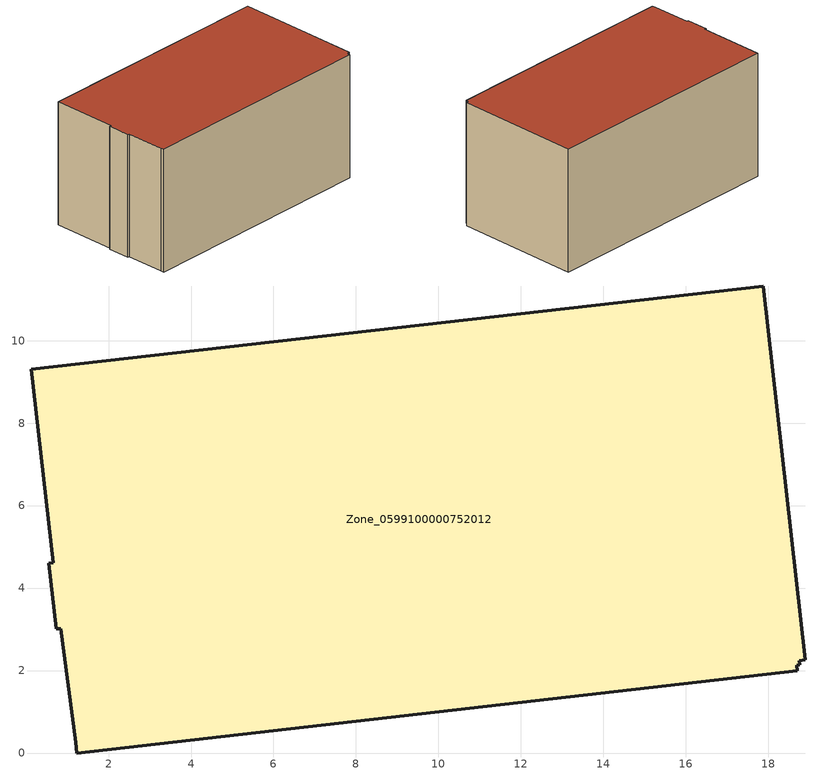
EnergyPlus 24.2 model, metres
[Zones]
Zone_0599100000752012
 floor ground (C_G): 18.9,2.26 18.75,2.24 18.76,2.14 18.69,2.13 18.7,2 1.23,0 1.2,0.26 0.84,3.02 0.73,3.01 0.55,4.61 0.66,4.62 0.12,9.31 17.88,11.32 z0
 wall outside (C_F): 18.7,2 18.69,2.13 18.76,2.14 18.75,2.24 18.9,2.26 17.88,11.32 0.12,9.31 0.66,4.62 0.55,4.61 0.73,3.01 0.84,3.02 1.2,0.26 1.23,0 18.7,2 z0:9.09
 roof outside (C_R): 1.2,0.26 1.23,0 18.7,2 18.69,2.13 18.76,2.14 18.75,2.24 18.9,2.26 17.88,11.32 0.12,9.31 0.66,4.62 0.55,4.61 0.73,3.01 0.84,3.02 z9.09
[BUILDING]
Pand.0599100000752012: North Axis=0; Terrain=City; Loads Convergence Tolerance Value=0.04; Temperature Convergence Tolerance Value=0.4; Solar Distribution=FullExterior; Maximum Number of Warmup Days=25; Minimum Number of Warmup Days=1
[Site:Location]
Rotterdam.The.Hague.AP_ZH_NLD Design_Conditions: Latitude=51.96; Longitude=4.45; Time Zone=1; Elevation=-4.5
[SITE:GROUNDTEMPERATURE:BUILDINGSURFACE]
18, 18, 18, 18, 18, 18, 18, 18, 18, 18, 18, 18
[MATERIAL] Thermal Absorptance=0.9; Solar Absorptance=0.7; Visible Absorptance=0.7
Name | Roughness | Thickness | Conductivity | Density | Specific Heat
G.TI.2006-2014 | MediumSmooth | 0.15 | 0.06 | 540 | 1210
F.TI.2006-2014 | Rough | 0.3 | 0.12 | 1920 | 840
R.TI.2006-2014 | MediumRough | 0.2 | 0.08 | 1500 | 1000
[CONSTRUCTION]
C_G: G.TI.2006-2014
C_F: F.TI.2006-2014
C_R: R.TI.2006-2014
[ZONE]
Zone_0599100000752012: Type=1; Multiplier=1; Ceiling Height=Autocalculate; Volume=Autocalculate; Floor Area=autocalculate; Part of Total Floor Area=Yes
[ZONEINFILTRATION:DESIGNFLOWRATE]
Infil_Zone_0599100000752012: Zone or ZoneList or Space or SpaceList=Zone_0599100000752012; Schedule=AlwaysOn; Design Flow Rate Calculation Method=Flow/Area; Flow Rate per Floor Area=0.0015; Constant Term Coefficient=1; Temperature Term Coefficient=0; Velocity Term Coefficient=0; Velocity Squared Term Coefficient=0
[HVACTEMPLATE:ZONE:IDEALLOADSAIRSYSTEM]
Zone_0599100000752012: Maximum Heating Supply Air Temperature=50; Minimum Cooling Supply Air Temperature=13; Maximum Heating Supply Air Humidity Ratio=0.0156; Minimum Cooling Supply Air Humidity Ratio=0.0077; Heating Limit=NoLimit; Cooling Limit=NoLimit; Dehumidification Control Type=ConstantSensibleHeatRatio; Cooling Sensible Heat Ratio=0.7; Dehumidification Setpoint=60; Humidification Control Type=None; Humidification Setpoint=30; Outdoor Air Method=None; Outdoor Air Flow Rate per Person=0.00944; Outdoor Air Flow Rate per Zone Floor Area=0; Outdoor Air Flow Rate per Zone=0; Demand Controlled Ventilation Type=None; Outdoor Air Economizer Type=NoEconomizer; Heat Recovery Type=None; Sensible Heat Recovery Effectiveness=0.7; Latent Heat Recovery Effectiveness=0.65
[ZONECONTROL:THERMOSTAT]
ThermostatControl_Zone_0599100000752012: Zone or ZoneList=Zone_0599100000752012; Control Type Schedule=DualSetpointControlType; Control 1=Thermostat_Zone_0599100000752012; Temperature Difference Between Cutout And Setpoint=0
[THERMOSTATSETPOINT:DUALSETPOINT]
Thermostat_Zone_0599100000752012: Heating Setpoint Temperature Schedule=HeatingSetpoint_Zone_0599100000752012; Cooling Setpoint Temperature Schedule=CoolingSetpoint_Zone_0599100000752012
[SCHEDULE:COMPACT]
HeatingSetpoint_Zone_0599100000752012: Through: 12/31, For: AllDays, Until: 24:00, 21
CoolingSetpoint_Zone_0599100000752012: Through: 12/31, For: AllDays, Until: 24:00, 24
DualSetpointControlType: Through: 12/31, For: AllDays, Until: 24:00, 4
AlwaysOn: Through: 12/31, For: AllDays, Until: 24:00, 1
